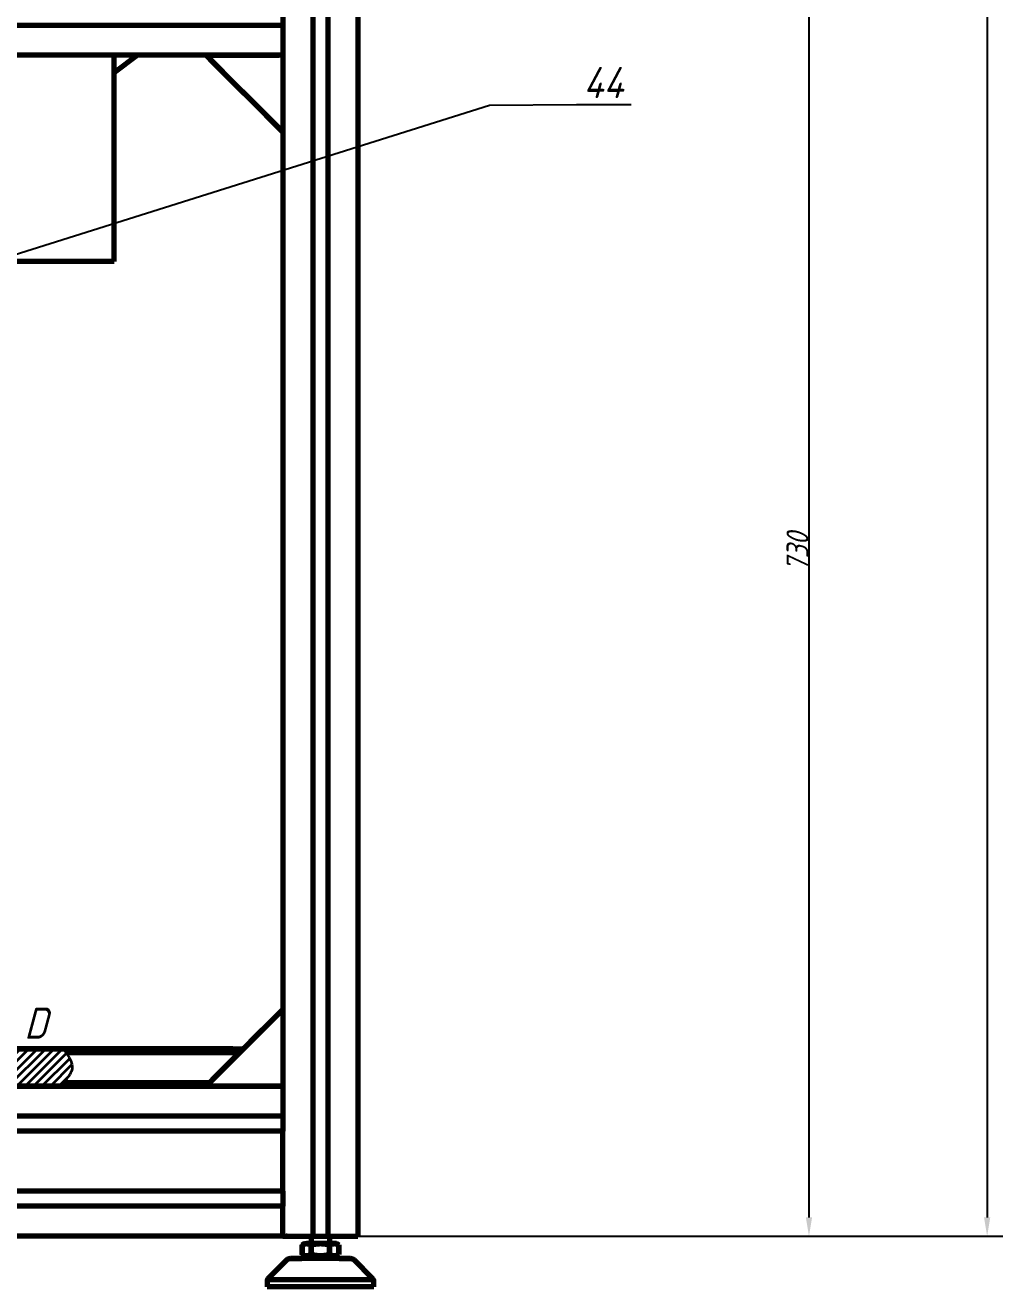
# Model space of a CAD drawing. Header units: millimetres. Extents: x 0 to 1189, y 0 to 1154.
# Drawn here: x 771.2 to 927.5, y 351.1 to 553 of the extents above; entities that cross this region are included whole.
import ezdxf
from ezdxf import colors
from ezdxf.entities.mleader import LeaderData, LeaderLine
from ezdxf.math import Vec2, Vec3

# ---------------------------------------------------------------- set-up
doc = ezdxf.new("R2010")
doc.units = ezdxf.units.MM
doc.layers.add('1', color=7, linetype='Continuous', true_color=0xffffff)
doc.layers.add('c粗实线', color=250, linetype='Continuous', lineweight=70)
doc.styles.add('数字', font='gbeitc.shx', dxfattribs={"bigfont": 'gbcbig.shx'})
doc.dimstyles.new('2：1比例标注', dxfattribs={"dimtxt": 3.5, "dimasz": 3, "dimexe": 2.5, "dimexo": 0, "dimgap": 0.09, "dimtad": 1, "dimdec": 4, "dimlfac": 3.333333, "dimdsep": 46, "dimtxsty": '数字', "dimcen": 2.5, "dimadec": 0, "dimazin": 0, "dimtfac": 1, "dimtdec": 4, "dimtmove": 0, "dimatfit": 3, "dimfxl": 1, "dimtolj": 1, "dimtzin": 0, "dimarcsym": 0})

# ---------------------------------------------------------------- blocks, each defined once
blk = doc.blocks.new('_Dot')
at = {"color": 0, "linetype": 'ByBlock', "lineweight": -2}
blk.add_line((-0.5, 0), (-1, 0), dxfattribs=at)
at = {"color": 0, "linetype": 'ByBlock', "lineweight": 35, "const_width": 0.5}
blk.add_lwpolyline([(-0.25, 0, 1), (0.25, 0, 1)], format="xyb", close=True, dxfattribs=at)
blk = doc.blocks.new('*D70')
at = {"color": 0, "linetype": 'Continuous', "lineweight": -2, "transparency": 16777216}
for p, q in [((824.38, 779.18), (927.52, 779.18)), ((925.02, 776.18), (925.02, 362.18)), ((824.38, 359.18), (927.52, 359.18))]:
    blk.add_line(p, q, dxfattribs=at)
at = {"color": 0, "linetype": 'Continuous', "lineweight": 70, "transparency": 16777216}
for points in [[(924.52, 776.18), (925.52, 776.18), (925.02, 779.18)], [(924.52, 362.18), (925.52, 362.18), (925.02, 359.18)]]:
    blk.add_solid(points, dxfattribs=at)
at = {"layer": 'Defpoints', "color": 0, "linetype": 'Continuous', "lineweight": 70, "transparency": 16777216}
for p in [(824.38, 779.18), (824.38, 359.18), (925.02, 359.18)]:
    blk.add_point(p, dxfattribs=at)
at = {"color": 0, "linetype": 'Continuous', "lineweight": 35, "transparency": 16777216, "insert": (923.18, 569.18), "char_height": 3.5, "attachment_point": 5, "rotation": 90, "style": '数字'}
blk.add_mtext('\\A1;1400', dxfattribs=at)
blk = doc.blocks.new('*D73')
at = {"color": 0, "linetype": 'Continuous', "lineweight": -2, "transparency": 16777216}
for p, q in [((812.37, 578.18), (899.02, 578.18)), ((896.52, 575.18), (896.52, 362.18)), ((824.38, 359.18), (899.02, 359.18))]:
    blk.add_line(p, q, dxfattribs=at)
at = {"color": 0, "linetype": 'Continuous', "lineweight": 70, "transparency": 16777216}
for points in [[(896.02, 575.18), (897.02, 575.18), (896.52, 578.18)], [(896.02, 362.18), (897.02, 362.18), (896.52, 359.18)]]:
    blk.add_solid(points, dxfattribs=at)
at = {"layer": 'Defpoints', "color": 0, "linetype": 'Continuous', "lineweight": 70, "transparency": 16777216}
for p in [(812.37, 578.18), (824.38, 359.18), (896.52, 359.18)]:
    blk.add_point(p, dxfattribs=at)
at = {"color": 0, "linetype": 'Continuous', "lineweight": 35, "transparency": 16777216, "insert": (894.68, 468.68), "char_height": 3.5, "width": 13.9271, "attachment_point": 5, "rotation": 90, "style": '数字'}
blk.add_mtext('\\A1;730', dxfattribs=at)

msp = doc.modelspace()

# ---------------------------------------------------------------- hatches: boundary and pattern name
at = {"layer": 'c粗实线', "linetype": 'Continuous', "lineweight": 35, "true_color": 0x000000}
h = msp.add_hatch(dxfattribs=at)
h.set_pattern_fill('ANSI31', color=18, scale=0.3)
edge = h.paths.add_edge_path()
edge.add_line((706.008825, 389.181144), (686.963181, 389.181144))
edge.add_spline(control_points=[(686.963181, 389.181144), (686.86805, 388.972798), (686.837793, 388.771744), (686.851625, 388.581144)], knot_values=[0.4681438366, 0.4681438366, 0.4681438366, 0.4681438366, 0.7241184009, 0.7241184009, 0.7241184009, 0.7241184009], degree=3, periodic=0)
edge.add_spline(control_points=[(686.851625, 388.581144), (686.866534, 388.37572), (687.172329, 387.481841), (688.678903, 386.501558), (688.678903, 385.507433), (687.430958, 384.87971), (687.624542, 383.781143)], knot_values=[0.7241184009, 0.7241184009, 0.7241184009, 0.7241184009, 1, 2, 3, 3.8097720719, 3.8097720719, 3.8097720719, 3.8097720719], degree=3, periodic=0)
edge.add_spline(control_points=[(687.624542, 383.781143), (687.65582, 383.603643), (687.706729, 383.404796), (687.781495, 383.181142)], knot_values=[3.8097720719, 3.8097720719, 3.8097720719, 3.8097720719, 3.9406102451, 3.9406102451, 3.9406102451, 3.9406102451], degree=3, periodic=0)
edge.add_line((687.781495, 383.181142), (706.008825, 383.181142))
edge.add_line((706.008825, 383.181142), (706.008825, 389.181144))
h.paths.add_polyline_path([(768.702483, 389.181144), (764.655689, 389.181144), (754.155689, 389.181144), (754.155689, 388.581044), (720.556403, 388.581111), (720.556403, 389.181211), (710.056403, 389.181211), (710.056403, 389.181144), (706.008825, 389.181144), (706.008825, 383.181142), (768.702483, 383.181142)])
edge = h.paths.add_edge_path()
edge.add_spline(control_points=[(777.40951, 383.781143), (777.733977, 384.34456), (778.726352, 385.428087), (778.882473, 386.852054), (777.666664, 388.581144)], knot_values=[0.2408228041, 0.2408228041, 0.2408228041, 0.2408228041, 0.7716007954, 1.5307779913, 1.5307779913, 1.5307779913, 1.5307779913], degree=3, periodic=0)
edge.add_spline(control_points=[(777.666664, 388.581144), (777.533758, 388.770159), (777.385225, 388.969822), (777.219735, 389.181144)], knot_values=[0.1578332641, 0.1578332641, 0.1578332641, 0.1578332641, 0.2408228041, 0.2408228041, 0.2408228041, 0.2408228041], degree=3, periodic=0)
edge.add_line((777.219735, 389.181144), (768.702483, 389.181144))
edge.add_line((768.702483, 389.181144), (768.702483, 383.181142))
edge.add_line((768.702483, 383.181142), (777.124712, 383.181142))
edge.add_spline(control_points=[(777.124712, 383.181142), (777.205242, 383.397999), (777.302844, 383.595924), (777.40951, 383.781143)], knot_values=[1.5307779913, 1.5307779913, 1.5307779913, 1.5307779913, 1.7052666824, 1.7052666824, 1.7052666824, 1.7052666824], degree=3, periodic=0)

# ---------------------------------------------------------------- linework, layer by layer
at = {"layer": '1', "color": 18, "linetype": 'Continuous', "lineweight": 70, "true_color": 0x000000}
for p, q in [((817.175139, 779.181128), (817.175139, 359.181128)), ((819.575139, 779.181128), (819.575139, 359.181128)), ((824.375139, 779.181128), (824.375139, 359.181128)), ((812.375139, 560.183941), (812.375139, 375.981128)), ((608.375139, 552.981128), (812.375139, 552.981128)), ((608.375139, 552.981128), (812.375139, 552.981128)), ((812.375139, 548.181128), (608.375139, 548.181128)), ((789.061233, 548.180896), (785.355556, 545.414588)), ((789.061233, 548.180896), (785.355556, 545.414589)), ((785.355654, 515.181163), (785.355654, 548.180226)), ((800.075189, 548.181128), (805.503508, 542.75191)), ((800.52405, 548.181128), (811.777457, 548.181128)), ((805.503508, 542.751914), (800.743175, 547.512247)), ((805.503508, 542.751819), (800.743175, 547.512152)), ((800.743175, 547.512148), (811.706159, 536.549164)), ((809.675139, 548.181128), (809.675139, 548.181132)), ((811.325139, 536.931128), (801.125139, 547.131128)), ((824.375139, 547.131136), (824.375139, 547.131132)), ((805.503856, 542.752438), (805.503418, 542.752001)), ((805.503892, 542.75238), (805.503418, 542.751906)), ((806.224667, 542.030659), (805.503418, 542.751908)), ((806.224667, 542.030657), (805.503418, 542.751906)), ((806.224667, 542.030659), (806.945916, 541.309411)), ((806.224667, 542.030657), (806.945916, 541.309408)), ((812.375139, 535.880283), (806.945826, 541.309596)), ((811.706159, 536.549168), (806.945826, 541.309501)), ((806.945916, 541.309408), (806.94639, 541.309882)), ((785.355654, 515.181163), (759.855654, 515.181163)), ((812.375139, 395.482127), (800.07516, 383.181128)), ((801.125139, 384.231128), (811.325139, 394.431128)), ((811.325139, 394.431227), (806.946311, 390.052399)), ((806.946311, 390.052395), (811.325139, 394.431223)), ((811.325139, 394.431132), (806.946311, 390.052304)), ((807.370652, 390.47674), (810.875139, 393.981227)), ((810.875139, 393.981223), (807.370652, 390.476736)), ((807.370652, 390.476645), (810.875139, 393.981132)), ((810.875139, 393.981128), (807.370652, 390.476641)), ((810.875139, 393.981227), (810.875139, 393.981223)), ((810.875139, 393.981132), (810.875139, 393.981128)), ((812.075139, 395.181227), (812.075139, 395.181223)), ((812.075139, 395.181128), (812.075139, 395.181132)), ((812.375139, 395.031227), (812.375139, 395.031223)), ((812.375139, 395.031128), (812.375139, 395.031132)), ((806.225139, 389.331129), (806.946388, 390.052378)), ((806.94639, 390.052375), (806.945916, 390.052849)), ((806.94639, 390.05247), (806.945971, 390.05289)), ((807.370652, 390.476739), (806.946354, 390.052441)), ((806.946354, 390.052439), (807.370652, 390.476737)), ((807.370652, 390.476644), (806.946354, 390.052346)), ((806.946398, 390.052388), (807.370652, 390.476642)), ((807.370652, 390.47674), (807.370652, 390.476739)), ((807.370652, 390.476737), (807.370652, 390.476736)), ((807.370652, 390.476645), (807.370652, 390.476644)), ((807.370652, 390.476642), (807.370652, 390.476641)), ((804.375953, 389.181211), (764.65554, 389.181211)), ((764.655689, 389.181144), (806.075154, 389.181144)), ((777.666664, 388.581143), (805.471452, 388.581144)), ((805.503967, 388.60996), (801.125139, 384.231132)), ((801.575139, 384.681132), (805.079626, 388.185619)), ((805.079626, 388.185615), (801.575139, 384.681128)), ((805.503924, 388.609916), (805.079626, 388.185618)), ((805.079626, 388.185616), (805.503924, 388.609914)), ((805.079626, 388.185618), (805.079626, 388.185619)), ((805.079626, 388.185615), (805.079626, 388.185616)), ((805.471452, 388.581144), (805.474639, 388.581144)), ((805.503418, 388.610352), (805.503892, 388.609878)), ((806.225139, 389.331129), (805.50389, 388.60988)), ((777.485528, 383.781143), (800.675125, 383.781143)), ((801.575139, 384.681128), (801.575139, 384.681132)), ((812.375139, 383.181128), (608.375139, 383.181128)), ((800.524014, 383.181129), (620.226264, 383.181129)), ((649.156452, 383.181142), (800.524452, 383.181142)), ((800.375139, 383.481128), (800.375139, 383.481132)), ((800.524133, 383.181128), (811.777323, 383.181128)), ((812.375139, 383.181129), (811.772701, 383.181129)), ((811.776327, 383.181142), (812.372389, 383.181142)), ((812.375139, 378.381128), (608.375139, 378.381128)), ((812.375139, 378.381128), (608.375139, 378.381128)), ((812.375139, 375.981128), (608.375139, 375.981128)), ((812.375139, 375.981128), (608.375139, 375.981128)), ((812.375139, 375.531128), (812.375139, 375.981128)), ((812.375139, 366.831128), (812.375139, 375.531128)), ((812.375139, 366.381128), (608.375139, 366.381128)), ((812.375139, 366.381128), (608.375139, 366.381128)), ((812.375139, 366.381128), (812.375139, 366.831128)), ((812.375139, 366.386753), (812.375139, 363.984878)), ((812.375139, 363.981128), (608.375139, 363.981128)), ((812.375139, 363.981128), (608.375139, 363.981128)), ((812.375139, 363.531128), (812.375139, 363.981128)), ((812.375139, 360.381128), (812.375139, 363.531128)), ((812.375139, 359.181128), (812.375139, 360.381128)), ((812.375139, 359.181128), (608.375139, 359.181128)), ((812.375139, 359.181128), (608.375139, 359.181128)), ((812.375139, 359.18113), (812.675139, 359.18113)), ((812.375139, 359.181128), (813.575139, 359.181128)), ((812.675139, 359.18113), (812.975139, 359.18113)), ((813.065139, 359.181129), (812.915139, 359.181129)), ((812.975139, 359.181129), (813.110139, 359.181129)), ((813.575139, 359.181128), (816.875139, 359.181128)), ((815.430652, 357.753468), (815.430639, 357.75346)), ((815.430639, 357.75346), (815.430639, 357.753367)), ((815.430639, 357.753367), (815.430639, 357.75346)), ((815.430652, 357.753373), (815.430639, 357.753365)), ((815.430639, 357.753365), (815.430639, 356.258895)), ((815.430639, 356.258895), (815.430639, 357.753365)), ((815.825139, 357.98113), (815.430652, 357.753373)), ((815.430652, 357.753373), (815.430652, 356.258887)), ((815.430652, 357.753373), (815.430652, 356.258887)), ((815.825139, 357.981225), (816.166774, 357.981225)), ((815.825139, 357.98113), (816.166774, 357.98113)), ((816.875139, 357.981225), (816.166774, 357.981225)), ((818.375139, 357.98113), (816.166774, 357.98113)), ((816.875139, 359.181331), (816.875139, 357.98113)), ((816.875139, 359.181128), (817.175139, 359.181128)), ((816.875139, 357.98113), (818.375139, 357.98113)), ((816.902896, 357.753365), (816.902882, 357.753365)), ((816.902882, 357.753364), (816.902882, 356.258894)), ((816.902896, 356.258894), (816.902896, 357.753364)), ((817.307855, 359.181129), (817.175125, 359.181129)), ((817.307855, 359.181129), (819.442422, 359.181129)), ((818.375139, 357.98113), (819.875139, 357.98113)), ((820.583504, 357.98113), (818.375139, 357.98113)), ((819.442422, 359.181129), (819.575153, 359.181129)), ((819.575139, 359.181128), (819.875139, 359.181128)), ((819.847396, 357.753365), (819.847382, 357.753365)), ((819.847382, 357.753364), (819.847382, 356.258894)), ((819.847396, 356.258894), (819.847396, 357.753364)), ((819.875139, 357.98113), (819.875139, 359.181331)), ((819.875139, 359.181128), (823.175139, 359.181128)), ((820.583504, 357.981225), (819.875139, 357.981225)), ((820.925139, 357.981225), (820.583504, 357.981225)), ((820.925139, 357.98113), (820.583504, 357.98113)), ((821.319625, 357.753373), (820.925139, 357.98113)), ((821.319639, 357.75346), (821.319625, 357.753468)), ((821.319639, 357.753365), (821.319625, 357.753373)), ((821.319625, 357.753373), (821.319625, 356.258887)), ((821.319625, 357.753373), (821.319625, 356.258887)), ((821.319639, 357.753344), (821.319639, 357.75346)), ((821.319639, 357.75346), (821.319639, 357.753344)), ((821.319639, 356.258895), (821.319639, 357.753365)), ((821.319639, 357.753365), (821.319639, 356.258895)), ((823.175139, 359.181128), (824.375139, 359.181128)), ((813.572931, 355.581225), (815.37517, 355.581225)), ((815.37517, 355.581225), (813.572931, 355.581225)), ((813.572931, 355.58113), (815.37517, 355.58113)), ((823.177347, 355.58113), (813.572931, 355.58113)), ((815.225139, 355.581225), (815.375181, 355.581225)), ((815.375181, 355.581225), (815.225139, 355.581225)), ((815.225139, 355.58113), (815.375181, 355.58113)), ((821.525139, 355.58113), (815.225139, 355.58113)), ((815.375139, 356.031119), (815.375139, 356.031225)), ((815.825021, 356.031225), (815.375139, 356.031225)), ((815.375139, 356.031225), (815.825021, 356.031225)), ((815.375139, 355.581142), (815.375139, 356.03113)), ((815.825176, 356.03113), (815.375139, 356.03113)), ((815.375139, 356.03113), (821.375139, 356.03113)), ((815.430639, 356.258895), (815.430652, 356.258887)), ((815.430652, 356.258887), (815.825139, 356.03113)), ((815.825139, 356.03113), (816.166774, 356.03113)), ((818.375139, 356.03113), (816.166774, 356.03113)), ((816.902896, 356.258895), (816.902882, 356.258895)), ((820.583504, 356.03113), (818.375139, 356.03113)), ((819.847396, 356.258895), (819.847382, 356.258895)), ((820.925139, 356.03113), (820.583504, 356.03113)), ((821.375139, 356.03113), (820.925101, 356.03113)), ((820.925139, 356.03113), (821.319625, 356.258887)), ((821.375139, 356.031225), (820.925257, 356.031225)), ((820.925257, 356.031225), (821.375139, 356.031225)), ((821.319625, 356.258887), (821.319639, 356.258895)), ((821.375097, 355.581225), (821.525139, 355.581225)), ((821.525139, 355.581225), (821.375097, 355.581225)), ((821.375097, 355.58113), (821.525139, 355.58113)), ((821.375108, 355.581225), (823.177347, 355.581225)), ((823.177347, 355.581225), (821.375108, 355.581225)), ((821.375108, 355.58113), (823.177347, 355.58113)), ((821.375139, 356.031225), (821.375139, 356.031119)), ((821.375139, 356.03113), (821.375139, 355.581142)), ((812.936535, 355.317621), (810.088743, 352.469829)), ((812.936535, 355.317526), (810.088743, 352.469734)), ((826.661535, 352.469829), (823.813743, 355.317621)), ((826.661535, 352.469734), (823.813743, 355.317526)), ((809.825139, 351.833433), (809.825139, 351.833327)), ((809.825139, 351.833338), (809.825139, 351.08113)), ((826.844302, 352.20613), (809.905975, 352.20613)), ((826.925139, 351.833327), (826.925139, 351.833433)), ((826.925139, 351.08113), (826.925139, 351.833338)), ((826.925139, 351.08113), (809.825139, 351.08113))]:
    msp.add_line(p, q, dxfattribs=at)
for centre, start, end in [((813.572931, 354.68113), 90, 135), ((823.177347, 354.68113), 45, 90), ((810.725139, 351.833433), 135, 180), ((810.725139, 351.833338), 135, 180), ((826.025139, 351.833433), 0, 45), ((826.025139, 351.833338), 0, 45)]:
    msp.add_arc(centre, 0.9, start, end, dxfattribs=at)
for points, weights, degree in [([(815.430652, 357.753468), (815.430639, 357.75346)], [1.00000022797, 1], 1), ([(815.430639, 357.75346), (815.430652, 357.753468)], [1, 1.00000022797], 1), ([(815.430652, 357.753373), (815.430639, 357.753365)], [1.00000022797, 1], 1), ([(815.430639, 357.753365), (815.430652, 357.753373)], [1, 1.00000022797], 1), ([(815.430652, 357.753373), (815.825139, 357.98113), (816.166774, 357.98113)], [1.00000126316, 1.03795550485, 1], 2), ([(816.166774, 357.98113), (816.508409, 357.981129), (816.902896, 357.753372)], [1, 1.03795550485, 1.00000126316], 2), ([(816.902896, 357.753372), (816.902882, 357.753364)], [1.00000022797, 1], 1), ([(816.902896, 357.753372), (817.691868, 357.981129), (818.375139, 357.981129)], [1.00000126316, 1.03795550485, 1], 2), ([(818.375139, 357.981129), (819.058409, 357.981129), (819.847382, 357.753372)], [1, 1.03795550485, 1.00000126316], 2), ([(819.847382, 357.753372), (820.241868, 357.981129), (820.583504, 357.98113)], [1.00000126316, 1.03795550485, 1], 2), ([(819.847396, 357.753364), (819.847382, 357.753372)], [1, 1.00000022797], 1), ([(820.583504, 357.98113), (820.925139, 357.98113), (821.319625, 357.753373)], [1, 1.03795550485, 1.00000126316], 2), ([(821.319639, 357.75346), (821.319625, 357.753468)], [1, 1.00000022797], 1), ([(821.319625, 357.753468), (821.319639, 357.75346)], [1.00000022797, 1], 1), ([(821.319639, 357.753365), (821.319625, 357.753373)], [1, 1.00000022797], 1), ([(821.319625, 357.753373), (821.319639, 357.753365)], [1.00000022797, 1], 1), ([(815.430639, 356.258895), (815.430652, 356.258887)], [1, 1.00000022797], 1), ([(815.430652, 356.258887), (815.430639, 356.258895)], [1.00000022797, 1], 1), ([(816.166774, 356.03113), (815.825139, 356.03113), (815.430652, 356.258887)], [1, 1.03795550485, 1.00000126316], 2), ([(816.902896, 356.258886), (816.508409, 356.031129), (816.166774, 356.03113)], [1.00000126316, 1.03795550485, 1], 2), ([(816.902882, 356.258894), (816.902896, 356.258886)], [1, 1.00000022797], 1), ([(818.375139, 356.031129), (817.691868, 356.031129), (816.902896, 356.258886)], [1, 1.03795550485, 1.00000126316], 2), ([(819.847382, 356.258886), (819.058409, 356.031129), (818.375139, 356.031129)], [1.00000126316, 1.03795550485, 1], 2), ([(819.847382, 356.258886), (819.847396, 356.258894)], [1.00000022797, 1], 1), ([(820.583504, 356.03113), (820.241868, 356.031129), (819.847382, 356.258886)], [1, 1.03795550485, 1.00000126316], 2), ([(821.319625, 356.258887), (820.925139, 356.03113), (820.583504, 356.03113)], [1.00000126316, 1.03795550485, 1], 2), ([(821.319625, 356.258887), (821.319639, 356.258895)], [1.00000022797, 1], 1), ([(821.319639, 356.258895), (821.319625, 356.258887)], [1, 1.00000022797], 1)]:
    msp.add_rational_spline(points, weights, degree=degree, dxfattribs=at)
at = {"layer": 'c粗实线', "color": 18, "linetype": 'Continuous', "lineweight": 35, "true_color": 0x000000}
msp.add_open_spline([(777.219735, 389.181144), (778.899099, 387.036686), (778.776355, 385.302214), (777.450199, 384.057652), (777.124708, 383.181129)], degree=3, knots=[0.1578332641, 0.1578332641, 0.1578332641, 0.1578332641, 1, 1.7052700692, 1.7052700692, 1.7052700692, 1.7052700692], dxfattribs=at)

# ---------------------------------------------------------------- texts
at = {"layer": 'c粗实线', "color": 18, "linetype": 'Continuous', "lineweight": 35, "true_color": 0x000000, "insert": (770.971657, 395.769662), "char_height": 5, "width": 5.59519837, "attachment_point": 1, "style": '数字'}
msp.add_mtext('D', dxfattribs=at)

# ---------------------------------------------------------------- dimensions: what is measured, and where the dimension line sits
at = {"color": 18, "linetype": 'Continuous', "lineweight": 35, "true_color": 0x000000}
for base, p1, text, picture, middle in [((925.022589, 359.181128), (824.375139, 779.181128), '1400', '*D70', (923.182589, 569.181128)), ((896.523094, 359.181128), (812.373054, 578.181148), '730', '*D73', (894.683094, 468.681138))]:
    dim = msp.add_linear_dim(base=base, p1=p1, p2=(824.375139, 359.181128), angle=90, text=text, dimstyle='2：1比例标注', dxfattribs=at)
    dim.commit()
    dim.dimension.update_dxf_attribs({"geometry": picture, "text_midpoint": middle})

# ---------------------------------------------------------------- leaders
at = {"layer": 'c粗实线', "color": 18, "lineweight": 35, "ltscale": 0.1, "true_color": 0x000000}
ml = msp.add_multileader_mtext('Standard', dxfattribs=at)
ml.set_content('44', color=(0, 0, 0), style='数字')
ml.set_leader_properties()
ml.set_arrow_properties(name='DOT')
ml.build(insert=Vec2(0, 0))
ml.multileader.update_dxf_attribs({"text_left_attachment_type": 6, "text_right_attachment_type": 6, "dogleg_length": 1, "arrow_head_size": 0.4})
ctx = ml.context
ctx.base_point, ctx.char_height, ctx.arrow_head_size, ctx.landing_gap_size, ctx.plane_origin = Vec3(860.323465, 540.30643), 5, 0.4, 0.09, Vec3(745.036908, 508.605913)
ctx.left_attachment, ctx.right_attachment = 6, 6
notes = []
notes.append((ctx, [(0, (1, 1, 0), (859.323465, 540.30643), (1, 0), 1, [(0, [(745.036908, 508.605913), (845.404121, 540.170322)], 0, [])])]))
ctx.mtext.insert, ctx.mtext.flow_direction = Vec3(860.413465, 546.30643), 5
for ctx, leaders in notes:
    for number, flags, end, landing, length, lines in leaders:
        leader = LeaderData()
        leader.index, (leader.has_last_leader_line, leader.has_dogleg_vector, leader.attachment_direction) = number, flags
        leader.last_leader_point, leader.dogleg_vector, leader.dogleg_length = Vec3(end), Vec3(landing), length
        for number, points, colour, breaks in lines:
            line = LeaderLine()
            line.index, line.vertices, line.color, line.breaks = number, Vec3.list(points), colors.encode_raw_color(colour), breaks
            leader.lines.append(line)
        ctx.leaders.append(leader)

doc.saveas('drawing.dxf')
